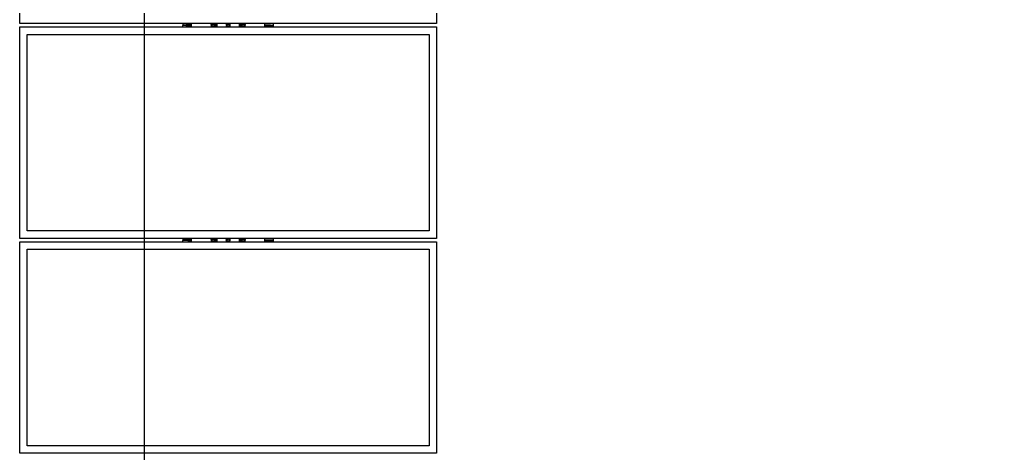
# Model space of a CAD drawing. Header units: feet. Extents: x -21 to 5170, y -254 to 1413.
# Drawn here: x 1805.3 to 2017.5, y 108.1 to 201.2 of the extents above; entities that cross this region are included whole.
import ezdxf

# ---------------------------------------------------------------- set-up
doc = ezdxf.new("R2010")
doc.units = ezdxf.units.FT
doc.header["$MEASUREMENT"] = 0
doc.layers.add('E-ARRY-TABL', color=9, linetype='Continuous')
doc.layers.add('G-NPLT', color=67, linetype='Continuous', plot=False)

msp = doc.modelspace()

# ---------------------------------------------------------------- linework, layer by layer
at = {"layer": 'E-ARRY-TABL'}
for p, q in [((1805.32588, 200.35069), (1805.32588, 245.76149)), ((1894.86571, 245.76149), (1894.86571, 200.35069)), ((1894.86571, 200.35069), (1805.32588, 200.35069)), ((1805.32588, 154.20747), (1805.32588, 199.61826)), ((1805.32588, 199.61826), (1894.86571, 199.61826)), ((1840.95496, 200.35069), (1840.36818, 200.27107)), ((1840.36818, 199.69789), (1840.95423, 199.61826)), ((1846.55737, 199.62624), (1846.56613, 199.61826)), ((1846.93206, 199.61826), (1847.06063, 199.69288)), ((1847.06994, 199.61826), (1847.0959, 199.6321)), ((1847.22544, 200.34272), (1847.21668, 200.35069)), ((1852.96853, 199.62403), (1852.97491, 199.61826)), ((1853.12166, 200.35069), (1853.09337, 200.3355)), ((1853.25758, 200.35069), (1853.12904, 200.27496)), ((1853.63185, 200.34492), (1853.62546, 200.35069)), ((1859.82341, 200.27107), (1859.23663, 200.35069)), ((1859.23736, 199.61826), (1859.82341, 199.69789)), ((1894.86571, 199.61826), (1894.86571, 154.20747)), ((1806.92808, 155.80967), (1806.92808, 198.01607)), ((1806.92808, 198.01607), (1893.26351, 198.01607)), ((1893.26351, 198.01607), (1893.26351, 155.80967)), ((1893.26351, 155.80967), (1806.92808, 155.80967)), ((1894.86571, 154.20747), (1805.32588, 154.20747)), ((1805.32588, 108.06425), (1805.32588, 153.47504)), ((1805.32588, 153.47504), (1894.86571, 153.47504)), ((1840.95496, 154.20747), (1840.36818, 154.12784)), ((1840.36818, 153.55467), (1840.95423, 153.47504)), ((1846.55737, 153.48301), (1846.56613, 153.47504)), ((1846.93206, 153.47504), (1847.06063, 153.54965)), ((1847.06994, 153.47504), (1847.0959, 153.48888)), ((1847.22544, 154.1995), (1847.21668, 154.20747)), ((1852.96853, 153.48081), (1852.97491, 153.47504)), ((1853.12166, 154.20747), (1853.09337, 154.19227)), ((1853.2597, 154.20872), (1853.12904, 154.13173)), ((1853.63185, 154.2017), (1853.62546, 154.20747)), ((1859.82341, 154.12784), (1859.23663, 154.20747)), ((1859.23736, 153.47504), (1859.82341, 153.55467)), ((1894.86571, 153.47504), (1894.86571, 108.06425)), ((1806.92808, 109.66644), (1806.92808, 151.87284)), ((1806.92808, 151.87284), (1893.26351, 151.87284)), ((1893.26351, 151.87284), (1893.26351, 109.66644)), ((1893.26351, 109.66644), (1806.92808, 109.66644)), ((1894.86571, 108.06425), (1805.32588, 108.06425))]:
    msp.add_line(p, q, dxfattribs=at)
for centre, radius in [((1846.89141, 199.98448), 0.33715), ((1846.89141, 199.98448), 0.24051), ((1846.89141, 199.98448), 0.22889), ((1853.30019, 199.98448), 0.33715), ((1853.30019, 199.98448), 0.24051), ((1853.30019, 199.98448), 0.22889), ((1846.89141, 153.84126), 0.33715), ((1846.89141, 153.84126), 0.24051), ((1846.89141, 153.84126), 0.22889), ((1853.30019, 153.84126), 0.33715), ((1853.30019, 153.84126), 0.24051), ((1853.30019, 153.84126), 0.22889)]:
    msp.add_circle(centre, radius, dxfattribs=at)
for centre, radius, start, end in [((1846.89141, 199.98448), 0.48981, 131.6116092, 227.0024407), ((1846.89141, 199.98448), 0.40742, 115.9892336, 244.0107664), ((1846.89141, 199.98448), 0.40742, 300.1274387, 64.0107664), ((1846.89141, 199.98448), 0.48981, 311.6116092, 47.0024032), ((1853.30019, 199.98448), 0.48981, 131.6116092, 227.3815096), ((1853.30019, 199.98448), 0.40742, 120.5065041, 244.0107664), ((1853.30019, 199.98448), 0.40742, 295.9892336, 64.0107664), ((1853.30019, 199.98448), 0.48981, 311.6116092, 47.3814721), ((1846.89141, 153.84126), 0.48981, 131.6116092, 227.0024407), ((1846.89141, 153.84126), 0.40742, 115.9892336, 244.0107664), ((1846.89141, 153.84126), 0.40742, 300.1274387, 64.0107664), ((1846.89141, 153.84126), 0.48981, 311.6116092, 47.0024032), ((1853.30019, 153.84126), 0.48981, 131.6116092, 227.3815096), ((1853.30019, 153.84126), 0.40742, 120.5065041, 244.0107664), ((1853.30019, 153.84126), 0.40742, 295.9892336, 64.0107664), ((1853.30019, 153.84126), 0.48981, 311.6116092, 47.3814721)]:
    msp.add_arc(centre, radius, start, end, dxfattribs=at)
for points, knots in [([(1840.36818, 200.27107), (1840.36818, 200.28479), (1840.36818, 200.30133), (1840.36818, 200.3435), (1840.36818, 200.35069)], [0, 0, 0, 0, 0.829245833, 1, 1, 1, 1]), ([(1840.36818, 200.27107), (1840.36818, 200.26602), (1840.36818, 200.23651), (1840.36818, 200.21002), (1840.36818, 200.16433), (1840.36818, 200.1224), (1840.36818, 200.07118), (1840.36818, 200.03341), (1840.36818, 200.01428)], [0, 0, 0, 0, 0.104408076, 0.610092505, 0.713229006, 0.816381409, 0.906958044, 1, 1, 1, 1]), ([(1842.20591, 200.06291), (1841.89974, 200.05218), (1841.28746, 200.03071), (1840.67459, 200.01976), (1840.36818, 200.01428)], [0, 0, 0, 0, 0.500036901, 1, 1, 1, 1]), ([(1840.36818, 200.01428), (1840.36818, 200.01105), (1840.36818, 200.0065), (1840.36818, 199.99928), (1840.36818, 199.99481), (1840.36818, 199.99119), (1840.36818, 199.98974), (1840.36818, 199.98685), (1840.36818, 199.98208), (1840.36818, 199.97543), (1840.36818, 199.96686), (1840.36818, 199.95329), (1840.36818, 199.93277), (1840.36818, 199.91595), (1840.36818, 199.90625)], [0, 0, 0, 0, 0.088792677, 0.125266565, 0.198196576, 0.211434953, 0.224673296, 0.237911626, 0.290864967, 0.355531486, 0.42020743, 0.526263413, 0.726625991, 1, 1, 1, 1]), ([(1842.20613, 199.80895), (1841.90004, 199.82932), (1841.28793, 199.87007), (1840.67474, 199.89419), (1840.36818, 199.90625)], [0, 0, 0, 0, 0.500050032, 1, 1, 1, 1]), ([(1840.36818, 199.69789), (1840.36818, 199.71282), (1840.36818, 199.74099), (1840.36818, 199.77297), (1840.36818, 199.79921), (1840.36818, 199.84266), (1840.36818, 199.88157), (1840.36818, 199.9039), (1840.36818, 199.90625)], [0, 0, 0, 0, 0.336781761, 0.635414469, 0.762435252, 0.874639399, 0.986817621, 1, 1, 1, 1]), ([(1840.36818, 199.61826), (1840.36818, 199.62673), (1840.36818, 199.66841), (1840.36818, 199.68482), (1840.36818, 199.69789)], [0, 0, 0, 0, 0.203251759, 1, 1, 1, 1]), ([(1842.20591, 200.06291), (1842.20602, 200.09146), (1842.20625, 200.15286), (1842.20595, 200.23871), (1842.2052, 200.30916), (1842.20436, 200.33827), (1842.204, 200.35069)], [0, 0, 0, 0, 0.237682332, 0.511297981, 0.791460281, 1, 1, 1, 1]), ([(1842.20401, 199.61826), (1842.20436, 199.63076), (1842.20515, 199.65905), (1842.20592, 199.7243), (1842.20606, 199.78085), (1842.20613, 199.80895)], [0, 0, 0, 0, 0.284877006, 0.644722971, 1, 1, 1, 1]), ([(1842.20613, 199.80895), (1842.20605, 199.84826), (1842.20595, 199.89526), (1842.20567, 199.95064), (1842.20562, 199.97555), (1842.20561, 199.99662), (1842.20568, 200.01189), (1842.20568, 200.02286), (1842.20576, 200.03887), (1842.20586, 200.05383), (1842.20591, 200.06291)], [0, 0, 0, 0, 0.473900563, 0.566584192, 0.646097342, 0.765289978, 0.812851893, 0.824688911, 0.893504587, 1, 1, 1, 1]), ([(1846.72218, 200.27608), (1846.67803, 200.25046), (1846.62102, 200.21738), (1846.56618, 200.18555), (1846.55383, 200.17838)], [0, 0, 0, 0, 0.774619327, 1, 1, 1, 1]), ([(1846.55383, 200.17838), (1846.5539, 200.14677), (1846.55404, 200.08296), (1846.55418, 200.01701), (1846.55426, 199.98373)], [0, 0, 0, 0, 0.495457963, 1, 1, 1, 1]), ([(1846.55426, 199.98373), (1846.55427, 199.97911), (1846.55441, 199.91338), (1846.55456, 199.84897), (1846.55469, 199.78908)], [0, 0, 0, 0, 0.070220322, 1, 1, 1, 1]), ([(1846.55469, 199.78908), (1846.5821, 199.77333), (1846.63743, 199.74155), (1846.69462, 199.7087), (1846.72348, 199.69213)], [0, 0, 0, 0, 0.495457963, 1, 1, 1, 1]), ([(1846.85075, 200.35069), (1846.82189, 200.33395), (1846.77953, 200.30936), (1846.73605, 200.28413), (1846.72218, 200.27608)], [0, 0, 0, 0, 0.681174188, 1, 1, 1, 1]), ([(1846.72348, 199.69213), (1846.72748, 199.68983), (1846.7709, 199.66489), (1846.81345, 199.64045), (1846.85208, 199.61826)], [0, 0, 0, 0, 0.09219659, 1, 1, 1, 1]), ([(1847.05933, 200.27683), (1847.05533, 200.27913), (1847.01191, 200.30407), (1846.96936, 200.32851), (1846.93073, 200.35069)], [0, 0, 0, 0, 0.09219659, 1, 1, 1, 1]), ([(1847.22812, 200.17988), (1847.20071, 200.19563), (1847.14538, 200.2274), (1847.08819, 200.26026), (1847.05933, 200.27683)], [0, 0, 0, 0, 0.495457963, 1, 1, 1, 1]), ([(1847.06063, 199.69288), (1847.07448, 199.70092), (1847.13145, 199.73398), (1847.18697, 199.76619), (1847.22898, 199.79058)], [0, 0, 0, 0, 0.243165711, 1, 1, 1, 1]), ([(1847.22855, 199.98523), (1847.22854, 199.98984), (1847.2284, 200.05558), (1847.22825, 200.11999), (1847.22812, 200.17988)], [0, 0, 0, 0, 0.070220322, 1, 1, 1, 1]), ([(1847.22898, 199.79058), (1847.22891, 199.82219), (1847.22877, 199.88599), (1847.22863, 199.95195), (1847.22855, 199.98523)], [0, 0, 0, 0, 0.495457963, 1, 1, 1, 1]), ([(1847.45885, 199.61826), (1847.45907, 199.64682), (1847.46092, 199.89095), (1847.45959, 200.1351), (1847.45842, 200.35069)], [0, 0, 0, 0, 0.116959652, 1, 1, 1, 1]), ([(1847.68712, 200.35069), (1847.68793, 200.13463), (1847.68886, 199.89048), (1847.68738, 199.64635), (1847.68721, 199.61826)], [0, 0, 0, 0, 0.88496735, 1, 1, 1, 1]), ([(1850.02467, 199.61826), (1850.0051, 199.6205), (1849.94203, 199.62773), (1849.84698, 199.68311), (1849.75567, 199.77647), (1849.70266, 199.89641), (1849.69434, 200.02573), (1849.73128, 200.15022), (1849.8091, 200.25445), (1849.90889, 200.32696), (1849.98488, 200.34352), (1850.01781, 200.35069)], [0, 0, 0, 0, 0.055467135, 0.178740105, 0.301068238, 0.422074784, 0.541486052, 0.660550552, 0.781493861, 0.905315943, 1, 1, 1, 1]), ([(1850.32752, 199.93225), (1850.33087, 199.95871), (1850.33656, 200.00351), (1850.31916, 200.07383), (1850.28372, 200.13715), (1850.22289, 200.19041), (1850.14809, 200.22079), (1850.06703, 200.22485), (1849.98905, 200.20177), (1849.92336, 200.15433), (1849.87713, 200.08818), (1849.85514, 200.01035), (1849.86004, 199.92936), (1849.88116, 199.8793), (1849.90973, 199.83445), (1849.94599, 199.79437), (1850.01678, 199.75574), (1850.09667, 199.74241), (1850.1769, 199.75632), (1850.24733, 199.79605), (1850.30238, 199.85621), (1850.31916, 199.90695), (1850.32752, 199.93225)], [0, 0, 0, 0, 0.05318276, 0.090051856, 0.143930989, 0.197508132, 0.250693831, 0.303997406, 0.357752004, 0.411588514, 0.465007081, 0.518157859, 0.571608056, 0.625348022, 0.625461196, 0.679189914, 0.732471661, 0.785668797, 0.839276455, 0.893156273, 0.946740624, 1, 1, 1, 1]), ([(1850.48948, 200.0272), (1850.49017, 199.9848), (1850.49156, 199.8997), (1850.43749, 199.77982), (1850.34813, 199.68552), (1850.25188, 199.62849), (1850.18706, 199.62075), (1850.16618, 199.61826)], [0, 0, 0, 0, 0.218328363, 0.43818827, 0.662256444, 0.89122321, 1, 1, 1, 1]), ([(1850.18795, 200.35069), (1850.22778, 200.3383), (1850.30935, 200.31293), (1850.4079, 200.22742), (1850.47019, 200.12715), (1850.48393, 200.05598), (1850.48948, 200.0272)], [0, 0, 0, 0, 0.263744587, 0.540159175, 0.814036973, 1, 1, 1, 1]), ([(1852.50433, 199.61826), (1852.50365, 199.83758), (1852.5029, 200.08172), (1852.50417, 200.32586), (1852.5043, 200.35069)], [0, 0, 0, 0, 0.898277382, 1, 1, 1, 1]), ([(1852.73272, 200.35069), (1852.73253, 200.32536), (1852.73065, 200.08123), (1852.73199, 199.83708), (1852.73319, 199.61826)], [0, 0, 0, 0, 0.10376783, 1, 1, 1, 1]), ([(1853.12904, 200.27496), (1853.11524, 200.26682), (1853.05848, 200.23339), (1853.00318, 200.2008), (1852.96133, 200.17614)], [0, 0, 0, 0, 0.243165711, 1, 1, 1, 1]), ([(1852.96133, 200.17614), (1852.96161, 200.14453), (1852.96217, 200.08073), (1852.96276, 200.01478), (1852.96305, 199.9815)], [0, 0, 0, 0, 0.495457963, 1, 1, 1, 1]), ([(1852.96305, 199.9815), (1852.96309, 199.97688), (1852.96367, 199.91115), (1852.96424, 199.84674), (1852.96477, 199.78685)], [0, 0, 0, 0, 0.070220322, 1, 1, 1, 1]), ([(1852.96477, 199.78685), (1852.99229, 199.77129), (1853.04782, 199.73988), (1853.10523, 199.70741), (1853.1342, 199.69102)], [0, 0, 0, 0, 0.495457963, 1, 1, 1, 1]), ([(1853.1342, 199.69102), (1853.13822, 199.68875), (1853.18165, 199.66418), (1853.22421, 199.64011), (1853.26283, 199.61826)], [0, 0, 0, 0, 0.092516545, 1, 1, 1, 1]), ([(1853.46617, 200.27794), (1853.46215, 200.28021), (1853.41872, 200.30477), (1853.37616, 200.32885), (1853.33754, 200.35069)], [0, 0, 0, 0, 0.092516545, 1, 1, 1, 1]), ([(1853.34279, 199.61826), (1853.37169, 199.63529), (1853.41405, 199.66025), (1853.45753, 199.68587), (1853.47133, 199.694)], [0, 0, 0, 0, 0.682346465, 1, 1, 1, 1]), ([(1853.6356, 200.1821), (1853.60808, 200.19767), (1853.55255, 200.22908), (1853.49514, 200.26155), (1853.46617, 200.27794)], [0, 0, 0, 0, 0.495457963, 1, 1, 1, 1]), ([(1853.47133, 199.694), (1853.51532, 199.71992), (1853.5721, 199.75338), (1853.62673, 199.78556), (1853.63904, 199.79281)], [0, 0, 0, 0, 0.774619327, 1, 1, 1, 1]), ([(1853.63732, 199.98746), (1853.63728, 199.99207), (1853.6367, 200.0578), (1853.63613, 200.12222), (1853.6356, 200.1821)], [0, 0, 0, 0, 0.070220322, 1, 1, 1, 1]), ([(1853.63904, 199.79281), (1853.63876, 199.82443), (1853.6382, 199.88823), (1853.63761, 199.95418), (1853.63732, 199.98746)], [0, 0, 0, 0, 0.495457963, 1, 1, 1, 1]), ([(1857.98568, 200.06291), (1857.98556, 200.09595), (1857.98531, 200.16707), (1857.98581, 200.26153), (1857.98665, 200.32556), (1857.98745, 200.34568), (1857.98765, 200.35069)], [0, 0, 0, 0, 0.272878633, 0.587618909, 0.897093641, 1, 1, 1, 1]), ([(1857.98546, 199.80895), (1857.98554, 199.84826), (1857.98564, 199.89526), (1857.98592, 199.95064), (1857.98597, 199.97555), (1857.98598, 199.99662), (1857.98592, 200.01189), (1857.98591, 200.02286), (1857.98583, 200.03887), (1857.98574, 200.05383), (1857.98568, 200.06291)], [0, 0, 0, 0, 0.473900563, 0.566584192, 0.646097342, 0.765289978, 0.812851893, 0.824688911, 0.893504587, 1, 1, 1, 1]), ([(1857.98546, 199.80895), (1858.29155, 199.82932), (1858.90366, 199.87007), (1859.51685, 199.89419), (1859.82341, 199.90625)], [0, 0, 0, 0, 0.500050032, 1, 1, 1, 1]), ([(1857.98766, 199.61826), (1857.98747, 199.62329), (1857.98667, 199.64345), (1857.98577, 199.7067), (1857.98556, 199.77467), (1857.98546, 199.80895)], [0, 0, 0, 0, 0.141530855, 0.567144679, 1, 1, 1, 1]), ([(1857.98568, 200.06291), (1858.29185, 200.05218), (1858.90413, 200.03071), (1859.517, 200.01976), (1859.82341, 200.01428)], [0, 0, 0, 0, 0.500036901, 1, 1, 1, 1]), ([(1859.82341, 200.35069), (1859.82341, 200.34222), (1859.82341, 200.30055), (1859.82341, 200.28414), (1859.82341, 200.27107)], [0, 0, 0, 0, 0.203251759, 1, 1, 1, 1]), ([(1859.82341, 200.01428), (1859.82341, 200.03298), (1859.82341, 200.0729), (1859.82341, 200.12585), (1859.82341, 200.1693), (1859.82341, 200.19625), (1859.82341, 200.22799), (1859.82341, 200.25632), (1859.82341, 200.27107)], [0, 0, 0, 0, 0.090987099, 0.194222261, 0.297480686, 0.412851507, 0.694273649, 1, 1, 1, 1]), ([(1859.82341, 199.90625), (1859.82341, 199.91956), (1859.82341, 199.93804), (1859.82341, 199.95837), (1859.82341, 199.96636), (1859.82341, 199.97434), (1859.82341, 199.98165), (1859.82341, 199.9883), (1859.82341, 199.98996), (1859.82341, 199.99229), (1859.82341, 199.99528), (1859.82341, 200.00059), (1859.82341, 200.00694), (1859.82341, 200.01193), (1859.82341, 200.01428)], [0, 0, 0, 0, 0.378460386, 0.525059812, 0.561520365, 0.597982148, 0.743875857, 0.762193155, 0.780422606, 0.789537342, 0.825996993, 0.862456604, 0.935401836, 1, 1, 1, 1]), ([(1859.82341, 199.69789), (1859.82341, 199.71296), (1859.82341, 199.74277), (1859.82341, 199.77177), (1859.82341, 199.80636), (1859.82341, 199.8524), (1859.82341, 199.88905), (1859.82341, 199.90625)], [0, 0, 0, 0, 0.332265312, 0.657491515, 0.788304514, 0.900705037, 1, 1, 1, 1]), ([(1859.82341, 199.69789), (1859.82341, 199.68417), (1859.82341, 199.66763), (1859.82341, 199.62546), (1859.82341, 199.61826)], [0, 0, 0, 0, 0.829245833, 1, 1, 1, 1]), ([(1840.36818, 154.12784), (1840.36818, 154.14156), (1840.36818, 154.15811), (1840.36818, 154.20027), (1840.36818, 154.20747)], [0, 0, 0, 0, 0.829245833, 1, 1, 1, 1]), ([(1840.36818, 154.12784), (1840.36818, 154.1228), (1840.36818, 154.09329), (1840.36818, 154.06679), (1840.36818, 154.0211), (1840.36818, 153.97918), (1840.36818, 153.92796), (1840.36818, 153.89019), (1840.36818, 153.87106)], [0, 0, 0, 0, 0.104408076, 0.610092505, 0.713229006, 0.816381409, 0.906958044, 1, 1, 1, 1]), ([(1842.20591, 153.91969), (1841.89974, 153.90896), (1841.28746, 153.88749), (1840.67459, 153.87653), (1840.36818, 153.87106)], [0, 0, 0, 0, 0.500036901, 1, 1, 1, 1]), ([(1840.36818, 153.87106), (1840.36818, 153.86783), (1840.36818, 153.86328), (1840.36818, 153.85606), (1840.36818, 153.85159), (1840.36818, 153.84797), (1840.36818, 153.84652), (1840.36818, 153.84362), (1840.36818, 153.83885), (1840.36818, 153.83221), (1840.36818, 153.82364), (1840.36818, 153.81007), (1840.36818, 153.78955), (1840.36818, 153.77273), (1840.36818, 153.76302)], [0, 0, 0, 0, 0.088792677, 0.125266565, 0.198196576, 0.211434953, 0.224673296, 0.237911626, 0.290864967, 0.355531486, 0.42020743, 0.526263413, 0.726625991, 1, 1, 1, 1]), ([(1842.20613, 153.66572), (1841.90004, 153.6861), (1841.28793, 153.72684), (1840.67474, 153.75096), (1840.36818, 153.76302)], [0, 0, 0, 0, 0.500050032, 1, 1, 1, 1]), ([(1840.36818, 153.55467), (1840.36818, 153.5696), (1840.36818, 153.59776), (1840.36818, 153.62975), (1840.36818, 153.65598), (1840.36818, 153.69943), (1840.36818, 153.73834), (1840.36818, 153.76067), (1840.36818, 153.76302)], [0, 0, 0, 0, 0.336781761, 0.635414469, 0.762435252, 0.874639399, 0.986817621, 1, 1, 1, 1]), ([(1840.36818, 153.47504), (1840.36818, 153.48351), (1840.36818, 153.52519), (1840.36818, 153.54159), (1840.36818, 153.55467)], [0, 0, 0, 0, 0.203251759, 1, 1, 1, 1]), ([(1842.20591, 153.91969), (1842.20602, 153.94823), (1842.20625, 154.00963), (1842.20595, 154.09548), (1842.2052, 154.16594), (1842.20436, 154.19505), (1842.204, 154.20747)], [0, 0, 0, 0, 0.237682332, 0.511297981, 0.791460281, 1, 1, 1, 1]), ([(1842.20401, 153.47504), (1842.20436, 153.48754), (1842.20515, 153.51583), (1842.20592, 153.58107), (1842.20606, 153.63763), (1842.20613, 153.66572)], [0, 0, 0, 0, 0.284877006, 0.644722971, 1, 1, 1, 1]), ([(1842.20613, 153.66572), (1842.20605, 153.70503), (1842.20595, 153.75203), (1842.20567, 153.80741), (1842.20562, 153.83232), (1842.20561, 153.85339), (1842.20568, 153.86867), (1842.20568, 153.87963), (1842.20576, 153.89565), (1842.20586, 153.91061), (1842.20591, 153.91969)], [0, 0, 0, 0, 0.473900563, 0.566584192, 0.646097342, 0.765289978, 0.812851893, 0.824688911, 0.893504587, 1, 1, 1, 1]), ([(1846.72218, 154.13286), (1846.67803, 154.10723), (1846.62102, 154.07415), (1846.56618, 154.04233), (1846.55383, 154.03516)], [0, 0, 0, 0, 0.774619327, 1, 1, 1, 1]), ([(1846.55383, 154.03516), (1846.5539, 154.00355), (1846.55404, 153.93974), (1846.55418, 153.87378), (1846.55426, 153.84051)], [0, 0, 0, 0, 0.495457963, 1, 1, 1, 1]), ([(1846.55426, 153.84051), (1846.55427, 153.83589), (1846.55441, 153.77016), (1846.55456, 153.70574), (1846.55469, 153.64585)], [0, 0, 0, 0, 0.070220322, 1, 1, 1, 1]), ([(1846.55469, 153.64585), (1846.5821, 153.63011), (1846.63743, 153.59833), (1846.69462, 153.56548), (1846.72348, 153.5489)], [0, 0, 0, 0, 0.495457963, 1, 1, 1, 1]), ([(1846.85075, 154.20747), (1846.82189, 154.19072), (1846.77953, 154.16614), (1846.73605, 154.1409), (1846.72218, 154.13286)], [0, 0, 0, 0, 0.681174188, 1, 1, 1, 1]), ([(1846.72348, 153.5489), (1846.72748, 153.5466), (1846.7709, 153.52166), (1846.81345, 153.49723), (1846.85208, 153.47504)], [0, 0, 0, 0, 0.09219659, 1, 1, 1, 1]), ([(1847.05933, 154.13361), (1847.05533, 154.13591), (1847.01191, 154.16085), (1846.96936, 154.18529), (1846.93073, 154.20747)], [0, 0, 0, 0, 0.09219659, 1, 1, 1, 1]), ([(1847.22812, 154.03666), (1847.20071, 154.0524), (1847.14538, 154.08418), (1847.08819, 154.11703), (1847.05933, 154.13361)], [0, 0, 0, 0, 0.495457963, 1, 1, 1, 1]), ([(1847.06063, 153.54965), (1847.07448, 153.55769), (1847.13145, 153.59076), (1847.18697, 153.62297), (1847.22898, 153.64735)], [0, 0, 0, 0, 0.243165711, 1, 1, 1, 1]), ([(1847.22855, 153.84201), (1847.22854, 153.84662), (1847.2284, 153.91235), (1847.22825, 153.97677), (1847.22812, 154.03666)], [0, 0, 0, 0, 0.070220322, 1, 1, 1, 1]), ([(1847.22898, 153.64735), (1847.22891, 153.67897), (1847.22877, 153.74277), (1847.22863, 153.80873), (1847.22855, 153.84201)], [0, 0, 0, 0, 0.495457963, 1, 1, 1, 1]), ([(1847.45885, 153.47504), (1847.45907, 153.50359), (1847.46092, 153.74772), (1847.45959, 153.99188), (1847.45842, 154.20747)], [0, 0, 0, 0, 0.116959652, 1, 1, 1, 1]), ([(1847.68712, 154.20747), (1847.68793, 153.99141), (1847.68886, 153.74726), (1847.68738, 153.50312), (1847.68721, 153.47504)], [0, 0, 0, 0, 0.88496735, 1, 1, 1, 1]), ([(1850.02467, 153.47504), (1850.0051, 153.47728), (1849.94203, 153.48451), (1849.84698, 153.53989), (1849.75567, 153.63325), (1849.70266, 153.75319), (1849.69434, 153.88251), (1849.73128, 154.007), (1849.8091, 154.11123), (1849.90889, 154.18374), (1849.98488, 154.2003), (1850.01781, 154.20747)], [0, 0, 0, 0, 0.055467135, 0.178740105, 0.301068238, 0.422074784, 0.541486052, 0.660550552, 0.781493861, 0.905315943, 1, 1, 1, 1]), ([(1850.32752, 153.78902), (1850.33087, 153.81548), (1850.33656, 153.86029), (1850.31916, 153.93061), (1850.28372, 153.99393), (1850.22289, 154.04719), (1850.14809, 154.07757), (1850.06703, 154.08163), (1849.98905, 154.05855), (1849.92336, 154.01111), (1849.87713, 153.94496), (1849.85514, 153.86713), (1849.86004, 153.78613), (1849.88116, 153.73607), (1849.90973, 153.69122), (1849.94599, 153.65114), (1850.01678, 153.61251), (1850.09667, 153.59919), (1850.1769, 153.61309), (1850.24733, 153.65282), (1850.30238, 153.71299), (1850.31916, 153.76373), (1850.32752, 153.78902)], [0, 0, 0, 0, 0.05318276, 0.090051856, 0.143930989, 0.197508132, 0.250693831, 0.303997406, 0.357752004, 0.411588514, 0.465007081, 0.518157859, 0.571608056, 0.625348022, 0.625461196, 0.679189914, 0.732471661, 0.785668797, 0.839276455, 0.893156273, 0.946740624, 1, 1, 1, 1]), ([(1850.48948, 153.88397), (1850.49017, 153.84158), (1850.49156, 153.75648), (1850.43749, 153.6366), (1850.34813, 153.5423), (1850.25188, 153.48527), (1850.18706, 153.47753), (1850.16618, 153.47504)], [0, 0, 0, 0, 0.218328363, 0.43818827, 0.662256444, 0.89122321, 1, 1, 1, 1]), ([(1850.18795, 154.20747), (1850.22778, 154.19508), (1850.30935, 154.1697), (1850.4079, 154.08419), (1850.47019, 153.98393), (1850.48393, 153.91276), (1850.48948, 153.88397)], [0, 0, 0, 0, 0.263744587, 0.540159175, 0.814036973, 1, 1, 1, 1]), ([(1852.50433, 153.47504), (1852.50365, 153.69435), (1852.5029, 153.9385), (1852.50417, 154.18264), (1852.5043, 154.20747)], [0, 0, 0, 0, 0.898277382, 1, 1, 1, 1]), ([(1852.73272, 154.20747), (1852.73253, 154.18214), (1852.73065, 153.93801), (1852.73199, 153.69386), (1852.73319, 153.47504)], [0, 0, 0, 0, 0.10376783, 1, 1, 1, 1]), ([(1853.12904, 154.13173), (1853.11524, 154.1236), (1853.05848, 154.09016), (1853.00318, 154.05758), (1852.96133, 154.03292)], [0, 0, 0, 0, 0.243165711, 1, 1, 1, 1]), ([(1852.96133, 154.03292), (1852.96161, 154.00131), (1852.96217, 153.93751), (1852.96276, 153.87155), (1852.96305, 153.83828)], [0, 0, 0, 0, 0.495457963, 1, 1, 1, 1]), ([(1852.96305, 153.83828), (1852.96309, 153.83366), (1852.96367, 153.76793), (1852.96424, 153.70352), (1852.96477, 153.64363)], [0, 0, 0, 0, 0.070220322, 1, 1, 1, 1]), ([(1852.96477, 153.64363), (1852.99229, 153.62807), (1853.04782, 153.59665), (1853.10523, 153.56418), (1853.1342, 153.5478)], [0, 0, 0, 0, 0.495457963, 1, 1, 1, 1]), ([(1853.1342, 153.5478), (1853.13822, 153.54553), (1853.18165, 153.52096), (1853.22421, 153.49689), (1853.26283, 153.47504)], [0, 0, 0, 0, 0.092516545, 1, 1, 1, 1]), ([(1853.46617, 154.13471), (1853.46215, 154.13699), (1853.41872, 154.16155), (1853.37616, 154.18563), (1853.33754, 154.20747)], [0, 0, 0, 0, 0.092516545, 1, 1, 1, 1]), ([(1853.34279, 153.47504), (1853.37169, 153.49207), (1853.41405, 153.51703), (1853.45753, 153.54264), (1853.47133, 153.55078)], [0, 0, 0, 0, 0.682346465, 1, 1, 1, 1]), ([(1853.6356, 154.03888), (1853.60808, 154.05444), (1853.55255, 154.08586), (1853.49514, 154.11833), (1853.46617, 154.13471)], [0, 0, 0, 0, 0.495457963, 1, 1, 1, 1]), ([(1853.47133, 153.55078), (1853.51532, 153.5767), (1853.5721, 153.61015), (1853.62673, 153.64234), (1853.63904, 153.64959)], [0, 0, 0, 0, 0.774619327, 1, 1, 1, 1]), ([(1853.63732, 153.84424), (1853.63728, 153.84885), (1853.6367, 153.91458), (1853.63613, 153.97899), (1853.6356, 154.03888)], [0, 0, 0, 0, 0.070220322, 1, 1, 1, 1]), ([(1853.63904, 153.64959), (1853.63876, 153.6812), (1853.6382, 153.745), (1853.63761, 153.81096), (1853.63732, 153.84424)], [0, 0, 0, 0, 0.495457963, 1, 1, 1, 1]), ([(1857.98568, 153.91969), (1857.98556, 153.95272), (1857.98531, 154.02385), (1857.98581, 154.11831), (1857.98665, 154.18234), (1857.98745, 154.20245), (1857.98765, 154.20747)], [0, 0, 0, 0, 0.272878633, 0.587618909, 0.897093641, 1, 1, 1, 1]), ([(1857.98546, 153.66572), (1857.98554, 153.70503), (1857.98564, 153.75203), (1857.98592, 153.80741), (1857.98597, 153.83232), (1857.98598, 153.85339), (1857.98592, 153.86867), (1857.98591, 153.87963), (1857.98583, 153.89565), (1857.98574, 153.91061), (1857.98568, 153.91969)], [0, 0, 0, 0, 0.473900563, 0.566584192, 0.646097342, 0.765289978, 0.812851893, 0.824688911, 0.893504587, 1, 1, 1, 1]), ([(1857.98546, 153.66572), (1858.29155, 153.6861), (1858.90366, 153.72684), (1859.51685, 153.75096), (1859.82341, 153.76302)], [0, 0, 0, 0, 0.500050032, 1, 1, 1, 1]), ([(1857.98766, 153.47504), (1857.98747, 153.48007), (1857.98667, 153.50022), (1857.98577, 153.56348), (1857.98556, 153.63145), (1857.98546, 153.66572)], [0, 0, 0, 0, 0.141530855, 0.567144679, 1, 1, 1, 1]), ([(1857.98568, 153.91969), (1858.29185, 153.90896), (1858.90413, 153.88749), (1859.517, 153.87653), (1859.82341, 153.87106)], [0, 0, 0, 0, 0.500036901, 1, 1, 1, 1]), ([(1859.82341, 154.20747), (1859.82341, 154.199), (1859.82341, 154.15732), (1859.82341, 154.14092), (1859.82341, 154.12784)], [0, 0, 0, 0, 0.203251759, 1, 1, 1, 1]), ([(1859.82341, 153.87106), (1859.82341, 153.88976), (1859.82341, 153.92968), (1859.82341, 153.98262), (1859.82341, 154.02607), (1859.82341, 154.05303), (1859.82341, 154.08476), (1859.82341, 154.11309), (1859.82341, 154.12784)], [0, 0, 0, 0, 0.090987099, 0.194222261, 0.297480686, 0.412851507, 0.694273649, 1, 1, 1, 1]), ([(1859.82341, 153.76302), (1859.82341, 153.77634), (1859.82341, 153.79481), (1859.82341, 153.81514), (1859.82341, 153.82314), (1859.82341, 153.83111), (1859.82341, 153.83843), (1859.82341, 153.84508), (1859.82341, 153.84674), (1859.82341, 153.84906), (1859.82341, 153.85206), (1859.82341, 153.85737), (1859.82341, 153.86371), (1859.82341, 153.86871), (1859.82341, 153.87106)], [0, 0, 0, 0, 0.378460386, 0.525059812, 0.561520365, 0.597982148, 0.743875857, 0.762193155, 0.780422606, 0.789537342, 0.825996993, 0.862456604, 0.935401836, 1, 1, 1, 1]), ([(1859.82341, 153.55467), (1859.82341, 153.56973), (1859.82341, 153.59955), (1859.82341, 153.62854), (1859.82341, 153.66314), (1859.82341, 153.70918), (1859.82341, 153.74583), (1859.82341, 153.76302)], [0, 0, 0, 0, 0.332265312, 0.657491515, 0.788304514, 0.900705037, 1, 1, 1, 1]), ([(1859.82341, 153.55467), (1859.82341, 153.54095), (1859.82341, 153.5244), (1859.82341, 153.48224), (1859.82341, 153.47504)], [0, 0, 0, 0, 0.829245833, 1, 1, 1, 1])]:
    msp.add_open_spline(points, degree=3, knots=knots, dxfattribs=at)
at = {"layer": 'G-NPLT'}
msp.add_lwpolyline([(1832.0982, 315.58045), (2480.28002, 315.58045), (2480.28002, -144.6313), (1832.0982, -144.6313)], close=True, dxfattribs=at)

doc.saveas('drawing.dxf')
